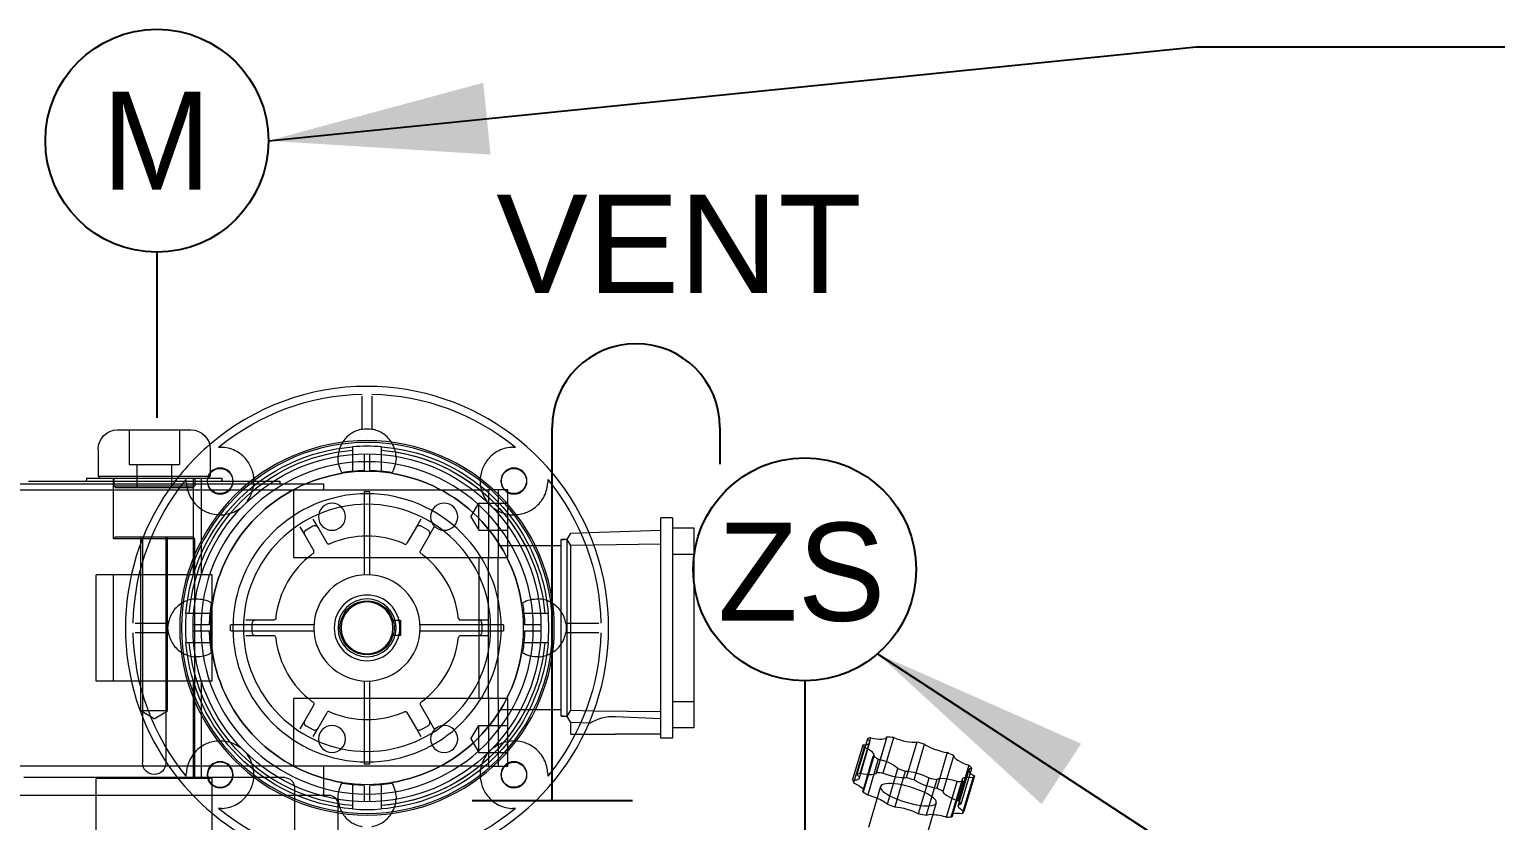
# Model space of a CAD drawing. Header units: millimetres. Extents: x -6314 to 11113, y -129 to 3675.
# Drawn here: x 965.4 to 1132.3, y 1207.1 to 1297.2 of the extents above; entities that cross this region are included whole.
import ezdxf

# ---------------------------------------------------------------- set-up
doc = ezdxf.new("R2010")
doc.units = ezdxf.units.MM
doc.layers.add('Equipment', color=123, linetype='Continuous')
doc.dimstyles.new('ISO-25', dxfattribs={"dimtxt": 2.5, "dimasz": 2.5, "dimexe": 1.25, "dimexo": 0.625, "dimtad": 1, "dimtxsty": 'Standard', "dimcen": 2.5, "dimadec": 0, "dimazin": 0, "dimtfac": 1, "dimtmove": 0, "dimatfit": 3, "dimfxl": 1, "dimarcsym": 0})

# ---------------------------------------------------------------- blocks, each defined once
blk = doc.blocks.new('A$C22f65225')
at = {"layer": 'Equipment', "linetype": 'Continuous', "lineweight": 0, "extrusion": (0, 1, 0)}
for p, q in [((21.52, 339.63), (21.52, 343.06)), ((22.52, 343.06), (22.52, 339.63)), ((-3.8, 339.57), (-3.25, 339.57)), ((-3.25, 339.57), (3.8, 339.57)), ((-2.6, 339.57), (-2.6, 335.97)), ((2.6, 339.57), (2.6, 335.97)), ((-5.8, 337.57), (-5.8, 334.77)), ((5.8, 337.57), (5.8, 334.77)), ((20.52, 337.81), (20.52, 335.2)), ((21.72, 337.07), (21.72, 335.6)), ((22.32, 335.6), (22.32, 337.07)), ((23.52, 335.2), (23.52, 337.81)), ((-2.6, 335.97), (-2.22, 335.97)), ((-2.22, 335.97), (2.6, 335.97)), ((-1.8, 335.97), (-1.8, 333.57)), ((1.8, 335.97), (1.8, 333.57)), ((21.72, 335.4), (21.72, 335.37)), ((22.32, 335.37), (22.32, 335.4)), ((-17.5, 333.97), (17.5, 333.97)), ((-13, 334.27), (13, 334.27)), ((-7, 334.57), (7, 334.57)), ((-7, 334.57), (-7, 334.37)), ((-5.8, 334.77), (-4.96, 334.77)), ((-5.6, 334.57), (-5.8, 334.77)), ((-4.96, 334.77), (5.8, 334.77)), ((-4.2, 328.29), (-4.2, 334.57)), ((-4.19, 334.57), (-4.19, 333.77)), ((4.02, 334.57), (4.02, 328.29)), ((4.19, 334.57), (4.19, 333.77)), ((4.86, 334.57), (4.86, 324.57)), ((5.6, 334.57), (5.8, 334.77)), ((7, 334.57), (7, 334.37)), ((13, 334.27), (13, 334.07)), ((17.5, 333.97), (17.5, 333.47)), ((-14.4, 333.37), (14.4, 333.37)), ((-4.19, 333.77), (-3.59, 333.77)), ((-3.99, 333.57), (-4.19, 333.77)), ((-3.41, 333.57), (-3.99, 333.57)), ((-3.59, 333.77), (4.19, 333.77)), ((3.99, 333.57), (-3.41, 333.57)), ((3.99, 333.57), (4.19, 333.77)), ((14.4, 333.37), (34.6, 333.37)), ((14.4, 333.37), (14.4, 326.37)), ((21.72, 333.18), (21.72, 324.56)), ((22.32, 324.56), (22.32, 333.18)), ((36.6, 333.37), (34.6, 333.37)), ((34.6, 333.37), (34.6, 326.37)), ((35.6, 333.37), (35.6, 326.37)), ((36.6, 326.37), (36.6, 333.37)), ((8.94, 331.44), (8.91, 331.47)), ((9.62, 332.18), (9.65, 332.15)), ((32.76, 330.57), (33.6, 331.97)), ((33.6, 330.57), (33.6, 331.97)), ((33.6, 331.97), (36.6, 331.97)), ((34.39, 332.15), (34.42, 332.18)), ((35.13, 331.47), (35.1, 331.44)), ((15.06, 329.52), (15.57, 328.65)), ((16.41, 329.59), (15.71, 329.19)), ((16.95, 329.45), (16.45, 330.32)), ((17.89, 327.83), (16.95, 329.45)), ((27.09, 329.45), (26.15, 327.83)), ((27.59, 330.32), (27.09, 329.45)), ((28.33, 329.19), (27.63, 329.59)), ((28.47, 328.65), (28.98, 329.52)), ((32.76, 330.57), (33.6, 329.17)), ((33.6, 329.17), (33.6, 330.57)), ((53.62, 330.47), (52.42, 330.47)), ((52.42, 307.67), (52.42, 330.47)), ((53.62, 330.47), (53.62, 307.67)), ((53.62, 329.42), (55.82, 329.42)), ((55.82, 329.42), (55.82, 326.68)), ((-4, 328.49), (-4.2, 328.29)), ((4.02, 328.29), (-4.2, 328.29)), ((-4, 328.49), (4, 328.49)), ((-1.38, 310.49), (-1.38, 328.49)), ((-1.2, 328.49), (-1.2, 305.09)), ((1.2, 328.49), (1.2, 305.09)), ((1.38, 310.49), (1.38, 328.49)), ((4, 328.49), (4.2, 328.29)), ((4.02, 328.29), (4.02, 324.57)), ((4.2, 328.29), (4.02, 328.29)), ((4.2, 303.49), (4.2, 328.29)), ((15.57, 328.65), (16.5, 327.03)), ((27.54, 327.03), (28.47, 328.65)), ((33.6, 329.17), (36.6, 329.17)), ((42.12, 328.22), (42.42, 328.22)), ((42.12, 328.21), (42.12, 328.22)), ((42.42, 328.22), (42.12, 328.21)), ((42.12, 320.73), (42.12, 328.21)), ((42.72, 328.22), (42.42, 328.22)), ((42.72, 328.23), (43.1, 328.87)), ((43.1, 327.6), (42.72, 328.23)), ((42.72, 328.23), (42.72, 328.22)), ((42.72, 309.92), (42.72, 328.22)), ((43.1, 328.87), (44.99, 328.94)), ((44.99, 328.94), (52.42, 329.2)), ((14.4, 326.37), (34.6, 326.37)), ((33.6, 326.37), (33.6, 311.77)), ((34.6, 326.37), (36.6, 326.37)), ((34.6, 311.77), (34.6, 326.37)), ((35.6, 311.77), (35.6, 326.37)), ((42.12, 327.57), (35.81, 327.57)), ((45.51, 327.64), (43.1, 327.6)), ((43.1, 310.54), (43.1, 327.6)), ((52.42, 327.74), (45.51, 327.64)), ((55.82, 326.68), (53.62, 326.68)), ((55.82, 326.68), (55.82, 311.46)), ((6, 324.57), (-6, 324.57)), ((-6, 313.57), (-6, 324.57)), ((-4.2, 313.57), (-4.2, 324.57)), ((6, 313.57), (6, 324.57)), ((5.89, 320.57), (3.28, 320.57)), ((40.76, 320.57), (38.15, 320.57)), ((42.12, 317.41), (42.12, 320.73)), ((-1.97, 319.57), (1.46, 319.57)), ((5.49, 319.37), (4.02, 319.37)), ((4.02, 318.77), (5.49, 318.77)), ((5.72, 319.37), (5.69, 319.37)), ((5.69, 318.77), (5.72, 318.77)), ((16.53, 319.37), (7.91, 319.37)), ((7.91, 318.77), (16.53, 318.77)), ((10.5, 319.87), (9.49, 319.87)), ((10.1, 319.47), (10.1, 318.67)), ((12.37, 319.87), (10.5, 319.87)), ((24.7, 319.87), (25.48, 319.87)), ((25.42, 318.27), (25.42, 319.87)), ((25.48, 319.87), (25.48, 318.27)), ((36.13, 319.37), (27.51, 319.37)), ((27.51, 318.77), (36.13, 318.77)), ((33.54, 319.87), (31.67, 319.87)), ((34.55, 319.87), (33.54, 319.87)), ((33.94, 318.67), (33.94, 319.47)), ((38.35, 319.37), (38.32, 319.37)), ((38.32, 318.77), (38.35, 318.77)), ((40.02, 319.37), (38.55, 319.37)), ((38.55, 318.77), (40.02, 318.77)), ((42.58, 319.57), (46.01, 319.57)), ((1.46, 318.57), (-1.97, 318.57)), ((3.28, 317.57), (5.89, 317.57)), ((9.49, 318.27), (10.5, 318.27)), ((10.5, 318.27), (12.37, 318.27)), ((25.48, 318.27), (24.7, 318.27)), ((31.67, 318.27), (33.54, 318.27)), ((33.54, 318.27), (34.55, 318.27)), ((38.15, 317.57), (40.76, 317.57)), ((42.12, 309.93), (42.12, 317.41)), ((46.01, 318.57), (42.58, 318.57)), ((6, 313.57), (-6, 313.57)), ((4.02, 313.57), (4.02, 303.57)), ((4.86, 313.57), (4.86, 303.57)), ((21.72, 313.58), (21.72, 304.96)), ((22.32, 304.96), (22.32, 313.58)), ((34.6, 311.77), (14.4, 311.77)), ((14.4, 311.77), (14.4, 304.77)), ((16.5, 311.11), (15.57, 309.49)), ((28.47, 309.49), (27.54, 311.11)), ((36.6, 311.77), (34.6, 311.77)), ((34.6, 311.77), (34.6, 304.77)), ((35.6, 311.77), (35.6, 304.77)), ((36.6, 304.77), (36.6, 311.77)), ((53.62, 311.46), (55.82, 311.46)), ((55.82, 311.46), (55.82, 308.72)), ((1.38, 310.49), (-1.38, 310.49)), ((0, 309.66), (-1.38, 310.49)), ((0, 309.66), (1.38, 310.49)), ((16.95, 308.69), (17.89, 310.31)), ((26.15, 310.31), (27.09, 308.69)), ((42.12, 310.57), (35.81, 310.57)), ((42.12, 309.92), (42.12, 309.93)), ((42.12, 309.93), (42.42, 309.92)), ((42.42, 309.92), (42.12, 309.92)), ((42.42, 309.92), (42.72, 309.92)), ((42.72, 309.91), (43.1, 310.54)), ((42.72, 309.92), (42.72, 309.91)), ((43.1, 309.27), (42.72, 309.91)), ((43.1, 310.54), (45.51, 310.5)), ((45.51, 310.5), (52.42, 310.4)), ((47.72, 309.91), (52.42, 309.68)), ((15.57, 309.49), (15.06, 308.62)), ((15.71, 308.94), (16.41, 308.54)), ((16.45, 307.82), (16.95, 308.69)), ((27.09, 308.69), (27.59, 307.82)), ((27.63, 308.54), (28.33, 308.94)), ((28.98, 308.62), (28.47, 309.49)), ((32.76, 307.57), (33.6, 308.97)), ((33.6, 307.57), (33.6, 308.97)), ((33.6, 308.97), (36.6, 308.97)), ((44.99, 309.2), (43.1, 309.27)), ((43.12, 308.07), (43.12, 309.27)), ((43.12, 308.07), (44.47, 308.07)), ((44.47, 308.07), (47.72, 308.07)), ((45.07, 309.2), (44.99, 309.2)), ((52.42, 308.07), (47.72, 308.07)), ((55.82, 308.72), (53.62, 308.72)), ((8.91, 306.67), (8.94, 306.7)), ((32.76, 307.57), (33.6, 306.17)), ((33.6, 306.17), (33.6, 307.57)), ((35.1, 306.7), (35.13, 306.67)), ((53.62, 307.67), (52.42, 307.67)), ((72.27, 303.29), (73.36, 306.98)), ((73.45, 306.72), (72.36, 303.03)), ((73.79, 307.58), (72.7, 303.89)), ((74.03, 307.19), (72.95, 303.5)), ((73.06, 304.01), (74.15, 307.7)), ((75.81, 307.76), (74.72, 304.07)), ((75.82, 307.78), (74.73, 304.09)), ((75.43, 304.02), (76.52, 307.71)), ((78.9, 307.25), (77.81, 303.56)), ((78.63, 303.33), (79.72, 307.02)), ((9.65, 305.99), (9.62, 305.96)), ((33.6, 306.17), (36.6, 306.17)), ((34.42, 305.96), (34.39, 305.99)), ((73.38, 302.33), (74.4, 305.79)), ((74.48, 305.89), (73.39, 302.2)), ((74.92, 305.47), (73.83, 301.78)), ((82.06, 306.16), (80.97, 302.47)), ((81.64, 302.15), (82.73, 305.84)), ((14.4, 304.77), (-14.4, 304.77)), ((13.5, 303.57), (-13.5, 303.57)), ((6, 303.49), (-6, 303.49)), ((-6, 282.27), (-6, 303.49)), ((-4.2, 303.49), (-4.2, 303.57)), ((6, 282.27), (6, 303.49)), ((34.6, 304.77), (14.4, 304.77)), ((17.5, 304.67), (17.5, 301.87)), ((34.6, 304.77), (36.6, 304.77)), ((75.86, 300.82), (76.95, 304.51)), ((77.72, 304.22), (76.63, 300.53)), ((79.09, 299.84), (80.18, 303.53)), ((84.28, 304.85), (83.19, 301.16)), ((84.29, 304.36), (83.2, 300.67)), ((83.51, 300.85), (84.6, 304.55)), ((83.64, 299.86), (84.73, 303.55)), ((84.87, 303.75), (83.78, 300.06)), ((14.5, 302.57), (14.5, 285.57)), ((20.52, 302.94), (20.52, 300.33)), ((21.72, 302.77), (21.72, 302.74)), ((21.72, 302.54), (21.72, 301.07)), ((22.32, 302.74), (22.32, 302.77)), ((22.32, 301.07), (22.32, 302.54)), ((23.52, 300.33), (23.52, 302.94)), ((73.31, 302.1), (73.38, 302.33)), ((75.16, 302.64), (73.91, 298.4)), ((80.97, 303.38), (79.88, 299.68)), ((81.99, 299.48), (83.08, 303.17)), ((83.59, 303.39), (82.5, 299.7)), ((83.64, 303.2), (82.64, 299.83)), ((-18, 301.77), (18, 301.77)), ((19, 300.77), (19, 288.17)), ((80.92, 300.95), (80.05, 298)), ((82.64, 299.83), (82.55, 299.51))]:
    blk.add_line(p, q, dxfattribs=at)
at = {"layer": 'Equipment', "linetype": 'Continuous', "lineweight": 0, "extrusion": (0, 0, -1)}
for centre, radius in [((-22.02, 319.07), 19.38), ((-22.02, 319.07), 19.2), ((-22.02, 319.07), 17.2), ((-6.82, 334.27), 1.35), ((-37.22, 334.27), 1.35), ((-22.02, 319.07), 13.88), ((-22.02, 319.07), 12.79), ((-18.4, 330.57), 1.4), ((-30, 330.57), 1.4), ((-22.02, 319.07), 5.5), ((-22.02, 319.07), 3.4), ((-22.02, 319.07), 3), ((-22.02, 319.07), 2.68), ((-18.4, 307.57), 1.4), ((-30, 307.57), 1.4), ((-6.82, 303.87), 1.35), ((-6.82, 303.87), 1.3), ((-37.22, 303.87), 1.35)]:
    blk.add_circle(centre, radius, dxfattribs=at)
at = {"layer": 'Equipment', "linetype": 'Continuous', "lineweight": 0}
blk.add_circle((22.02, 319.07), 18, dxfattribs=at)
for centre, radius, start, end in [((22.02, 319.07), 25, 90, 130.6238), ((22.02, 319.07), 25, 302.5636, 90), ((22.02, 319.07), 25, 130.6238, 145.1102), ((22.02, 319.07), 18.8, 85.4237, 94.5763), ((22.02, 319.07), 16.2, 99.0125, 170.9875), ((22.02, 319.07), 16.2, 80.9875, 99.0125), ((22.02, 319.07), 16.2, 9.0125, 80.9875), ((22.02, 319.07), 25, 145.1102, 214.8898), ((16.61, 329.25), 0.4, 30, 120), ((27.43, 329.25), 0.4, 60, 150), ((15.91, 328.85), 0.4, 120, 210), ((22.02, 319.07), 9.5, 67.1063, 112.8937), ((25.98, 327.93), 0.2, 245.9173, 330), ((28.13, 328.85), 0.4, 330, 60), ((22.02, 319.07), 9.5, 127.1063, 172.8937), ((16.33, 326.93), 0.2, 305.9173, 30), ((22.02, 319.07), 9.5, 7.1063, 52.8937), ((22.02, 319.07), 18.8, 175.4237, 184.5763), ((22.02, 319.07), 16.2, 170.9875, 189.0125), ((22.02, 319.07), 16.2, 350.9875, 9.0125), ((22.02, 319.07), 18.8, 355.4237, 4.5763), ((10.5, 319.47), 0.4, 90, 180), ((10.5, 318.67), 0.4, 180, 270), ((31.67, 320.07), 0.2, 185.9173, 270), ((33.54, 319.47), 0.4, 0, 90), ((33.54, 318.67), 0.4, 270, 0), ((12.37, 318.07), 0.2, 5.9173, 90), ((22.02, 319.07), 9.5, 187.1063, 232.8937), ((22.02, 319.07), 9.5, 307.1063, 352.8937), ((22.02, 319.07), 16.2, 189.0125, 260.9875), ((22.02, 319.07), 16.2, 279.0125, 350.9875), ((27.71, 311.21), 0.2, 125.9173, 210), ((18.06, 310.21), 0.2, 65.9173, 150), ((22.02, 319.07), 9.5, 247.1063, 292.8937), ((15.91, 309.29), 0.4, 150, 240), ((16.61, 308.89), 0.4, 240, 330), ((27.43, 308.89), 0.4, 210, 300), ((28.13, 309.29), 0.4, 300, 30), ((22.02, 319.07), 25, 214.8898, 263.0617), ((22.02, 319.07), 16.2, 260.9875, 279.0125), ((22.02, 319.07), 18.8, 265.4237, 274.5763)]:
    blk.add_arc(centre, radius, start, end, dxfattribs=at)
at = {"layer": 'Equipment', "linetype": 'Continuous', "lineweight": 0, "extrusion": (0, 0, -1)}
for centre, radius, start, end in [((-22.02, 319.07), 24.2, 50.5964, 88.8161), ((-22.02, 319.07), 24.2, 91.1839, 129.4036), ((3.8, 337.57), 2, 0, 90), ((-3.8, 337.57), 2, 90, 180), ((-22.02, 336.67), 3, 80.4059, 99.5941), ((-22.02, 319.07), 18.8, 4.5763, 85.4237), ((-22.02, 319.07), 18.45, 4.664, 85.336), ((-22.02, 319.07), 18.45, 4.6642, 85.3358), ((-22.02, 319.07), 18.8, 94.5763, 153.1197), ((-22.02, 319.07), 18.45, 94.664, 175.336), ((-22.02, 319.07), 18.45, 94.6642, 152.562), ((-6.82, 334.27), 1.3, 38.5132, 180.1232), ((-22.02, 336.67), 3, 329.8203, 2.8443), ((-22.02, 319.07), 16.3, 80.8449, 88.9454), ((-22.02, 319.07), 16.3, 91.0546, 99.1551), ((-22.02, 336.67), 3, 177.1557, 210.1797), ((-37.22, 334.27), 1.3, 316.0159, 270), ((7.1, 334.37), 0.1, 180, 270), ((-22.02, 319.07), 24.2, 1.1839, 39.4036), ((-6.82, 334.27), 1.3, 270, 38.5132), ((-22.02, 319.07), 16.2, 9.0114, 80.9886), ((-6.82, 334.27), 1.3, 180.1232, 270), ((-7.1, 334.37), 0.1, 270, 0), ((-13.1, 334.07), 0.1, 270, 0), ((-22.02, 319.07), 16.2, 99.0114, 170.9886), ((-22.02, 319.07), 24.2, 140.5964, 178.8161), ((-17.6, 333.47), 0.1, 270, 0), ((-22.02, 319.07), 14.12, 88.7822, 91.2178), ((-37.22, 334.27), 1.3, 298.6249, 316.0159), ((-37.22, 334.27), 1.3, 270, 298.6249), ((-18.06, 327.93), 0.2, 245.9173, 330), ((-27.71, 326.93), 0.2, 305.9173, 30), ((-22.02, 319.07), 18.8, 153.1197, 175.4237), ((-4.42, 319.07), 3, 87.1557, 120.1797), ((-22.02, 319.07), 2.8, 196.6015, 163.3985), ((-39.62, 319.07), 3, 59.8203, 92.8443), ((-22.02, 319.07), 16.3, 1.0546, 9.1551), ((-22.02, 319.07), 16.3, 170.8449, 178.9454), ((-4.42, 319.07), 3, 350.4059, 9.5941), ((-22.02, 319.07), 16.3, 350.8449, 358.9454), ((-22.02, 319.07), 14.12, 358.7822, 1.2178), ((-12.37, 320.07), 0.2, 185.9173, 270), ((-22.02, 319.07), 2.8, 163.3985, 196.6015), ((-22.02, 319.07), 14.12, 178.7822, 181.2178), ((-22.02, 319.07), 16.3, 181.0546, 189.1551), ((-39.62, 319.07), 3, 170.4059, 189.5941), ((-22.02, 319.07), 24.2, 320.5964, 358.8161), ((-22.02, 319.07), 18.8, 274.5763, 355.4237), ((-22.02, 319.07), 18.45, 274.664, 355.336), ((-22.02, 319.07), 18.45, 274.6642, 355.3358), ((-22.02, 319.07), 18.45, 184.664, 265.336), ((-31.67, 318.07), 0.2, 5.9173, 90), ((-22.02, 319.07), 18.8, 184.5763, 206.8803), ((-22.02, 319.07), 24.2, 181.1839, 219.4036), ((-4.42, 319.07), 3, 239.8203, 272.8443), ((-22.02, 319.07), 16.2, 279.0114, 350.9886), ((-22.02, 319.07), 16.2, 189.0114, 260.9886), ((-39.62, 319.07), 3, 267.1557, 300.1797), ((-16.33, 311.21), 0.2, 125.9173, 210), ((-22.02, 319.07), 18.8, 206.8803, 265.4237), ((-22.02, 319.07), 18.45, 207.438, 265.3358), ((-25.98, 310.21), 0.2, 65.9173, 150), ((0, 305.09), 1.2, 180, 0), ((-37.22, 303.87), 1.3, 43.9841, 61.3751), ((-37.22, 303.87), 1.3, 61.3751, 270), ((-13.5, 302.57), 1, 90, 180), ((-17.6, 304.67), 0.1, 0, 90), ((-22.02, 319.07), 14.12, 268.7822, 271.2178), ((-37.22, 303.87), 1.3, 270, 43.9841), ((-22.02, 301.47), 3, 357.1557, 30.1797), ((-22.02, 319.07), 16.3, 271.0546, 279.1551), ((-22.02, 319.07), 16.3, 260.8449, 268.9454), ((-22.02, 301.47), 3, 149.8203, 182.8443), ((-17.6, 301.87), 0.1, 270, 0), ((-18, 300.77), 1, 90, 180), ((-22.02, 319.07), 24.2, 271.1839, 309.4036), ((-22.02, 319.07), 24.2, 230.5964, 268.8161)]:
    blk.add_arc(centre, radius, start, end, dxfattribs=at)
for centre, major_axis, ratio, start_param, end_param in [((21.72, 335.6), (0, -0.2), 0, -1.5708, -0.017453), ((22.32, 335.6), (0, -0.2), 0, 0.017453, 1.5708), ((5.49, 319.37), (0.2, 0), 0, 0.017452, 1.570799), ((5.49, 318.77), (0.2, 0), 0, -1.570801, -0.017454), ((38.55, 319.37), (0.2, 0), 0, 1.570794, 3.124141), ((38.55, 318.77), (0.2, 0), 0, -3.12414, -1.570793), ((47.72, 305.31), (3.29, -3.37), 0.951819, -2.957042, -2.343851), ((71.03, 304.06), (1.92, -0.57), 0.272475, -0.599872, 0.787423), ((72.81, 304.64), (1.92, -0.57), 0.272475, -0.028674, 1.358622), ((76.25, 304.31), (-1.92, 0.57), 0.272475, -2.599068, -1.211772), ((21.72, 302.54), (0, -0.2), 0, -3.12414, -1.570793), ((22.32, 302.54), (0, -0.2), 0, 1.570792, 3.124139), ((71.47, 302.77), (1.92, -0.57), 0.272475, -1.171071, 0.216225), ((80.26, 303.18), (-1.92, 0.57), 0.272475, -2.027869, -0.640573), ((83.56, 301.62), (-1.92, 0.57), 0.272475, -1.45667, -0.069375), ((74, 301.16), (1.92, -0.57), 0.272475, -1.74227, -1.218094), ((74, 301.16), (1.92, -0.57), 0.272475, -1.218094, -0.354974), ((77.82, 299.76), (1.92, -0.57), 0.272475, -2.313468, -0.926173), ((85.12, 300.11), (-1.92, 0.57), 0.272475, -0.885472, 0.501824), ((81.7, 299), (-1.92, 0.57), 0.272475, 0.256926, 0.862553), ((81.7, 299), (1.92, -0.57), 0.272475, -2.27904, -1.497371), ((84.42, 299.13), (-1.92, 0.57), 0.272475, -0.314273, 1.073023)]:
    blk.add_ellipse(centre, major_axis=major_axis, ratio=ratio, start_param=start_param, end_param=end_param, dxfattribs=at)
at = {"layer": 'Equipment', "linetype": 'Continuous', "lineweight": 0}
for centre, major_axis, start_param, end_param in [((72.12, 307.75), (1.92, -0.57), -0.787423, -0.599872), ((79.13, 305.49), (-5.75, 1.7), 0.120987, 0.262661), ((72.56, 306.46), (1.92, -0.57), -0.216225, 1.171071), ((72.12, 307.75), (1.92, -0.57), -0.599872, 0.599872), ((79.13, 305.49), (-5.75, 1.7), -0.450212, -0.308538), ((73.9, 308.33), (1.92, -0.57), -1.358622, -0.028674), ((73.9, 308.33), (1.92, -0.57), -0.028674, 0.028674), ((79.13, 305.49), (-5.75, 1.7), -1.02141, -0.879737), ((77.34, 308), (1.92, -0.57), -1.929821, -0.542525), ((79.13, 305.49), (-5.75, 1.7), -1.592609, -1.450935), ((81.35, 306.88), (1.92, -0.57), -2.501019, -1.113724), ((79.13, 305.49), (5.75, -1.7), -2.449407, -2.307733), ((75.09, 304.86), (1.92, -0.57), 0.354974, 1.74227), ((79.13, 305.49), (-5.75, 1.7), -2.163808, -2.022134), ((84.65, 305.31), (-1.92, 0.57), 0.069375, 1.45667), ((78.04, 301.8), (-5.75, 1.7), -0.450212, -0.308538), ((78.04, 301.8), (-5.75, 1.7), -1.02141, -0.879737), ((79.13, 305.49), (5.75, -1.7), -1.878208, -1.736535), ((78.91, 303.45), (-1.92, 0.57), -2.21542, -0.828124), ((78.04, 301.8), (-5.75, 1.7), -1.592609, -1.450935), ((79.13, 305.49), (5.75, -1.7), -1.30701, -1.165336), ((82.79, 302.69), (-1.92, 0.57), -1.644221, -0.256926), ((85.51, 302.82), (-1.92, 0.57), -1.073023, 0.314273), ((86.2, 303.8), (-1.92, 0.57), -0.501824, 0.501824), ((79.13, 305.49), (-5.75, 1.7), -2.735006, -2.593333), ((86.2, 303.8), (1.92, -0.57), -2.639769, -2.256121), ((79.13, 305.49), (5.75, -1.7), -0.164612, -0.022939), ((78.04, 301.8), (-5.75, 1.7), 0.120987, 0.262661), ((78.04, 301.8), (5.75, -1.7), -2.449407, -2.307733), ((78.04, 301.8), (-2.88, 0.85), 0, 3.141593), ((78.04, 301.8), (-2.88, 0.85), -2.235771, 0), ((78.04, 301.8), (-5.75, 1.7), -2.163808, -2.022134), ((79.13, 305.49), (5.75, -1.7), -0.735811, -0.594137), ((78.04, 301.8), (5.75, -1.7), -1.878208, -1.736535), ((78.04, 301.8), (2.88, -0.85), 0, 0.905822), ((78.04, 301.8), (-5.75, 1.7), -2.735006, -2.593333), ((78.04, 301.8), (5.75, -1.7), -1.30701, -1.165336), ((78.04, 301.8), (5.75, -1.7), -0.735811, -0.594137), ((78.04, 301.8), (5.75, -1.7), -0.164612, -0.022939)]:
    blk.add_ellipse(centre, major_axis=major_axis, ratio=0.272475, start_param=start_param, end_param=end_param, dxfattribs=at)
for points, knots in [([(21.52, 339.63), (21.47, 339.62), (21.43, 339.61), (21.38, 339.6), (21.17, 339.55), (20.95, 339.48), (20.75, 339.39), (20.55, 339.3), (20.36, 339.18), (20.19, 339.05), (20.02, 338.91), (19.86, 338.76), (19.72, 338.6), (19.59, 338.44), (19.47, 338.26), (19.37, 338.07), (19.26, 337.87), (19.18, 337.67), (19.12, 337.45), (19.07, 337.25), (19.03, 337.03), (19.02, 336.82)], [27.664492, 27.664492, 27.664492, 27.664492, 28.35145, 28.35145, 28.35145, 31.501612, 31.501612, 31.501612, 34.651773, 34.651773, 34.651773, 37.801934, 37.801934, 37.801934, 40.952095, 40.952095, 40.952095, 44.102256, 44.102256, 44.102256, 47.167415, 47.167415, 47.167415, 47.167415]), ([(25.02, 336.82), (25.01, 337.03), (24.97, 337.25), (24.92, 337.45), (24.86, 337.67), (24.78, 337.87), (24.67, 338.07), (24.57, 338.26), (24.45, 338.44), (24.32, 338.6), (24.18, 338.76), (24.02, 338.91), (23.85, 339.05), (23.68, 339.18), (23.49, 339.3), (23.29, 339.39), (23.09, 339.48), (22.87, 339.55), (22.66, 339.6), (22.61, 339.61), (22.57, 339.62), (22.52, 339.63)], [3.235164, 3.235164, 3.235164, 3.235164, 6.300323, 6.300323, 6.300323, 9.450484, 9.450484, 9.450484, 12.600645, 12.600645, 12.600645, 15.750806, 15.750806, 15.750806, 18.900967, 18.900967, 18.900967, 22.051128, 22.051128, 22.051128, 22.738087, 22.738087, 22.738087, 22.738087]), ([(6.66, 337.77), (6.66, 337.77), (6.66, 337.77), (6.66, 337.77), (6.67, 337.77), (6.68, 337.77), (6.69, 337.77), (6.72, 337.77), (6.75, 337.77), (6.84, 337.77), (6.89, 337.77), (6.96, 337.77), (6.97, 337.77), (6.98, 337.77)], [-0.729366, -0.729366, -0.729366, -0.729366, -0.7165255, -0.7165255, -0.7032328, -0.7032328, -0.6740569, -0.6740569, -0.6227864, -0.6227864, -0.5512886, -0.5512886, -0.5419407, -0.5419407, -0.5419407, -0.5419407]), ([(9.62, 332.18), (9.76, 332.37), (9.89, 332.58), (10.17, 333.18), (10.27, 333.6), (10.34, 334.38), (10.3, 334.8), (10.08, 335.61), (9.89, 335.99), (9.52, 336.51), (9.35, 336.7), (8.98, 337.04), (8.77, 337.19), (8.32, 337.44), (8.08, 337.55), (7.59, 337.69), (7.35, 337.74), (7.06, 337.76), (7.02, 337.77), (6.98, 337.77)], [2.595985, 2.595985, 2.595985, 2.595985, 2.939378, 2.939378, 3.527253, 3.527253, 4.115129, 4.115129, 4.703004, 4.703004, 5.068789, 5.068789, 5.434574, 5.434574, 5.800359, 5.800359, 6.166143, 6.166143, 6.229762, 6.229762, 6.229762, 6.229762]), ([(37.06, 337.77), (37.02, 337.77), (36.98, 337.76), (36.69, 337.74), (36.45, 337.69), (35.96, 337.55), (35.72, 337.44), (35.27, 337.19), (35.06, 337.04), (34.69, 336.7), (34.52, 336.51), (34.38, 336.31), (34.15, 335.99), (33.96, 335.61), (33.74, 334.8), (33.7, 334.38), (33.77, 333.6), (33.87, 333.18), (34.15, 332.58), (34.28, 332.37), (34.42, 332.18)], [9.028803, 9.028803, 9.028803, 9.028803, 9.092422, 9.092422, 9.458206, 9.458206, 9.823991, 9.823991, 10.189776, 10.189776, 10.555561, 10.555561, 10.555561, 11.143436, 11.143436, 11.731312, 11.731312, 12.319187, 12.319187, 12.66258, 12.66258, 12.66258, 12.66258]), ([(37.06, 337.77), (37.09, 337.77), (37.12, 337.77), (37.2, 337.77), (37.24, 337.77), (37.3, 337.77), (37.32, 337.77), (37.36, 337.77), (37.37, 337.77), (37.38, 337.77), (37.38, 337.77), (37.38, 337.77)], [-0.1856298, -0.1856298, -0.1856298, -0.1856298, -0.1510874, -0.1510874, -0.0917336, -0.0917336, -0.0514774, -0.0514774, -0.0236834, -0.0236834, 0, 0, 0, 0]), ([(3.32, 334.11), (3.32, 334.14), (3.32, 334.17), (3.32, 334.25), (3.32, 334.29), (3.32, 334.35), (3.32, 334.37), (3.32, 334.41), (3.32, 334.42), (3.32, 334.43), (3.32, 334.43), (3.32, 334.43)], [-0.1856298, -0.1856298, -0.1856298, -0.1856298, -0.1510874, -0.1510874, -0.0917336, -0.0917336, -0.0514774, -0.0514774, -0.0236834, -0.0236834, 0, 0, 0, 0]), ([(3.32, 334.11), (3.32, 334.07), (3.33, 334.03), (3.35, 333.74), (3.4, 333.5), (3.54, 333.01), (3.65, 332.77), (3.9, 332.32), (4.05, 332.11), (4.39, 331.74), (4.58, 331.57), (4.78, 331.43), (5.1, 331.2), (5.48, 331.01), (6.29, 330.79), (6.71, 330.75), (7.49, 330.82), (7.91, 330.92), (8.51, 331.2), (8.72, 331.33), (8.91, 331.47)], [9.028803, 9.028803, 9.028803, 9.028803, 9.092422, 9.092422, 9.458206, 9.458206, 9.823991, 9.823991, 10.189776, 10.189776, 10.555561, 10.555561, 10.555561, 11.143436, 11.143436, 11.731312, 11.731312, 12.319187, 12.319187, 12.66258, 12.66258, 12.66258, 12.66258]), ([(35.13, 331.47), (35.32, 331.33), (35.53, 331.2), (36.13, 330.92), (36.55, 330.82), (37.33, 330.75), (37.75, 330.79), (38.56, 331.01), (38.94, 331.2), (39.46, 331.57), (39.65, 331.74), (39.99, 332.11), (40.14, 332.32), (40.39, 332.77), (40.5, 333.01), (40.64, 333.5), (40.69, 333.74), (40.71, 334.03), (40.72, 334.07), (40.72, 334.11)], [2.595985, 2.595985, 2.595985, 2.595985, 2.939378, 2.939378, 3.527253, 3.527253, 4.115129, 4.115129, 4.703004, 4.703004, 5.068789, 5.068789, 5.434574, 5.434574, 5.800359, 5.800359, 6.166143, 6.166143, 6.229762, 6.229762, 6.229762, 6.229762]), ([(40.72, 334.43), (40.72, 334.43), (40.72, 334.43), (40.72, 334.43), (40.72, 334.42), (40.72, 334.41), (40.72, 334.4), (40.72, 334.37), (40.72, 334.34), (40.72, 334.25), (40.72, 334.2), (40.72, 334.13), (40.72, 334.12), (40.72, 334.11)], [-0.729366, -0.729366, -0.729366, -0.729366, -0.7165255, -0.7165255, -0.7032328, -0.7032328, -0.6740569, -0.6740569, -0.6227864, -0.6227864, -0.5512886, -0.5512886, -0.5419407, -0.5419407, -0.5419407, -0.5419407]), ([(18.32, 327.82), (18.27, 327.8), (18.22, 327.78), (18.18, 327.76), (18.16, 327.75), (18.14, 327.74), (18.14, 327.74)], [-0.1567932, -0.1567932, -0.1567932, -0.1567932, -0.0671971, -0.0671971, -0.0671971, 0, 0, 0, 0]), ([(25.9, 327.74), (25.9, 327.74), (25.87, 327.75), (25.83, 327.77), (25.8, 327.79), (25.76, 327.8), (25.72, 327.82)], [-0.1567932, -0.1567932, -0.1567932, -0.1567932, -0.0671971, -0.0671971, -0.0671971, 0, 0, 0, 0]), ([(16.45, 326.76), (16.45, 326.76), (16.42, 326.75), (16.39, 326.72), (16.36, 326.7), (16.32, 326.67), (16.29, 326.65)], [-0.1567932, -0.1567932, -0.1567932, -0.1567932, -0.0671971, -0.0671971, -0.0671971, 0, 0, 0, 0]), ([(27.75, 326.65), (27.7, 326.68), (27.66, 326.72), (27.63, 326.74), (27.61, 326.75), (27.59, 326.76), (27.59, 326.76)], [-0.1567932, -0.1567932, -0.1567932, -0.1567932, -0.0671971, -0.0671971, -0.0671971, 0, 0, 0, 0]), ([(4.27, 322.07), (4.06, 322.06), (3.84, 322.02), (3.64, 321.97), (3.42, 321.91), (3.22, 321.83), (3.02, 321.72), (2.83, 321.62), (2.65, 321.5), (2.49, 321.36), (2.33, 321.23), (2.18, 321.07), (2.04, 320.9), (1.91, 320.73), (1.79, 320.54), (1.7, 320.34), (1.61, 320.13), (1.54, 319.92), (1.49, 319.71), (1.48, 319.66), (1.47, 319.62), (1.46, 319.57)], [3.235164, 3.235164, 3.235164, 3.235164, 6.300323, 6.300323, 6.300323, 9.450484, 9.450484, 9.450484, 12.600645, 12.600645, 12.600645, 15.750806, 15.750806, 15.750806, 18.900967, 18.900967, 18.900967, 22.051128, 22.051128, 22.051128, 22.738087, 22.738087, 22.738087, 22.738087]), ([(42.58, 319.57), (42.57, 319.62), (42.56, 319.66), (42.55, 319.71), (42.5, 319.92), (42.43, 320.13), (42.34, 320.34), (42.25, 320.54), (42.13, 320.73), (42, 320.9), (41.86, 321.07), (41.71, 321.23), (41.55, 321.36), (41.39, 321.5), (41.21, 321.62), (41.02, 321.72), (40.82, 321.83), (40.62, 321.91), (40.4, 321.97), (40.2, 322.02), (39.98, 322.06), (39.77, 322.07)], [27.664492, 27.664492, 27.664492, 27.664492, 28.35145, 28.35145, 28.35145, 31.501612, 31.501612, 31.501612, 34.651773, 34.651773, 34.651773, 37.801934, 37.801934, 37.801934, 40.952095, 40.952095, 40.952095, 44.102256, 44.102256, 44.102256, 47.167415, 47.167415, 47.167415, 47.167415]), ([(12.59, 320.25), (12.59, 320.2), (12.58, 320.16), (12.58, 320.12), (12.57, 320.08), (12.57, 320.05), (12.57, 320.05)], [-0.1565943, -0.1565943, -0.1565943, -0.1565943, -0.0894824, -0.0894824, -0.0894824, 0, 0, 0, 0]), ([(31.47, 320.05), (31.47, 320.05), (31.47, 320.06), (31.46, 320.09), (31.46, 320.13), (31.45, 320.19), (31.45, 320.25)], [-0.1565943, -0.1565943, -0.1565943, -0.1565943, -0.0894824, -0.0894824, -0.0894824, 0, 0, 0, 0]), ([(1.46, 318.57), (1.47, 318.52), (1.48, 318.48), (1.49, 318.43), (1.54, 318.22), (1.61, 318), (1.7, 317.8), (1.79, 317.6), (1.91, 317.41), (2.04, 317.24), (2.18, 317.07), (2.33, 316.91), (2.49, 316.77), (2.65, 316.64), (2.83, 316.52), (3.02, 316.42), (3.22, 316.31), (3.42, 316.23), (3.64, 316.17), (3.84, 316.12), (4.06, 316.08), (4.27, 316.07)], [27.664492, 27.664492, 27.664492, 27.664492, 28.35145, 28.35145, 28.35145, 31.501612, 31.501612, 31.501612, 34.651773, 34.651773, 34.651773, 37.801934, 37.801934, 37.801934, 40.952095, 40.952095, 40.952095, 44.102256, 44.102256, 44.102256, 47.167415, 47.167415, 47.167415, 47.167415]), ([(12.57, 318.09), (12.57, 318.09), (12.57, 318.06), (12.58, 318.02), (12.58, 317.98), (12.59, 317.94), (12.59, 317.89)], [-0.1565943, -0.1565943, -0.1565943, -0.1565943, -0.0671118, -0.0671118, -0.0671118, 0, 0, 0, 0]), ([(31.45, 317.89), (31.45, 317.94), (31.46, 317.98), (31.46, 318.02), (31.47, 318.06), (31.47, 318.09), (31.47, 318.09)], [-0.1565943, -0.1565943, -0.1565943, -0.1565943, -0.0894824, -0.0894824, -0.0894824, 0, 0, 0, 0]), ([(39.77, 316.07), (39.98, 316.08), (40.2, 316.12), (40.4, 316.17), (40.62, 316.23), (40.82, 316.31), (41.02, 316.42), (41.21, 316.52), (41.39, 316.64), (41.55, 316.77), (41.71, 316.91), (41.86, 317.07), (42, 317.24), (42.13, 317.41), (42.25, 317.6), (42.34, 317.8), (42.43, 318), (42.5, 318.22), (42.55, 318.43), (42.56, 318.48), (42.57, 318.52), (42.58, 318.57)], [3.235164, 3.235164, 3.235164, 3.235164, 6.300323, 6.300323, 6.300323, 9.450484, 9.450484, 9.450484, 12.600645, 12.600645, 12.600645, 15.750806, 15.750806, 15.750806, 18.900967, 18.900967, 18.900967, 22.051128, 22.051128, 22.051128, 22.738087, 22.738087, 22.738087, 22.738087]), ([(16.29, 311.49), (16.34, 311.46), (16.38, 311.42), (16.41, 311.4), (16.43, 311.39), (16.45, 311.38), (16.45, 311.38)], [-0.1567932, -0.1567932, -0.1567932, -0.1567932, -0.0671971, -0.0671971, -0.0671971, 0, 0, 0, 0]), ([(27.59, 311.38), (27.59, 311.38), (27.62, 311.39), (27.65, 311.42), (27.68, 311.44), (27.72, 311.47), (27.75, 311.49)], [-0.1567932, -0.1567932, -0.1567932, -0.1567932, -0.0671971, -0.0671971, -0.0671971, 0, 0, 0, 0]), ([(18.14, 310.4), (18.14, 310.4), (18.16, 310.39), (18.18, 310.38), (18.22, 310.36), (18.27, 310.34), (18.32, 310.32)], [-0.1567932, -0.1567932, -0.1567932, -0.1567932, -0.0895961, -0.0895961, -0.0895961, 0, 0, 0, 0]), ([(25.72, 310.32), (25.77, 310.34), (25.82, 310.36), (25.86, 310.38), (25.88, 310.39), (25.9, 310.4), (25.9, 310.4)], [-0.1567932, -0.1567932, -0.1567932, -0.1567932, -0.0671971, -0.0671971, -0.0671971, 0, 0, 0, 0]), ([(8.91, 306.67), (8.72, 306.81), (8.51, 306.94), (7.91, 307.22), (7.49, 307.32), (6.71, 307.39), (6.29, 307.35), (5.48, 307.13), (5.1, 306.94), (4.58, 306.57), (4.39, 306.4), (4.05, 306.03), (3.9, 305.82), (3.65, 305.37), (3.54, 305.13), (3.4, 304.64), (3.35, 304.4), (3.33, 304.11), (3.32, 304.07), (3.32, 304.03)], [2.595985, 2.595985, 2.595985, 2.595985, 2.939378, 2.939378, 3.527253, 3.527253, 4.115129, 4.115129, 4.703004, 4.703004, 5.068789, 5.068789, 5.434574, 5.434574, 5.800359, 5.800359, 6.166143, 6.166143, 6.229762, 6.229762, 6.229762, 6.229762]), ([(40.72, 304.03), (40.72, 304.07), (40.71, 304.11), (40.69, 304.4), (40.64, 304.64), (40.5, 305.13), (40.39, 305.37), (40.14, 305.82), (39.99, 306.03), (39.65, 306.4), (39.46, 306.57), (39.26, 306.71), (38.94, 306.94), (38.56, 307.13), (37.75, 307.35), (37.33, 307.39), (36.55, 307.32), (36.13, 307.22), (35.53, 306.94), (35.32, 306.81), (35.13, 306.67)], [9.028803, 9.028803, 9.028803, 9.028803, 9.092422, 9.092422, 9.458206, 9.458206, 9.823991, 9.823991, 10.189776, 10.189776, 10.555561, 10.555561, 10.555561, 11.143436, 11.143436, 11.731312, 11.731312, 12.319187, 12.319187, 12.66258, 12.66258, 12.66258, 12.66258]), ([(6.98, 300.37), (7.02, 300.37), (7.06, 300.38), (7.35, 300.4), (7.59, 300.44), (8.08, 300.59), (8.32, 300.69), (8.77, 300.95), (8.98, 301.1), (9.35, 301.44), (9.52, 301.63), (9.66, 301.83), (9.89, 302.15), (10.08, 302.53), (10.3, 303.34), (10.34, 303.76), (10.27, 304.54), (10.17, 304.96), (9.89, 305.56), (9.76, 305.77), (9.62, 305.96)], [9.028803, 9.028803, 9.028803, 9.028803, 9.092422, 9.092422, 9.458206, 9.458206, 9.823991, 9.823991, 10.189776, 10.189776, 10.555561, 10.555561, 10.555561, 11.143436, 11.143436, 11.731312, 11.731312, 12.319187, 12.319187, 12.66258, 12.66258, 12.66258, 12.66258]), ([(34.42, 305.96), (34.28, 305.77), (34.15, 305.56), (33.87, 304.96), (33.77, 304.54), (33.7, 303.76), (33.74, 303.34), (33.96, 302.53), (34.15, 302.15), (34.52, 301.63), (34.69, 301.44), (35.06, 301.1), (35.27, 300.95), (35.72, 300.69), (35.96, 300.59), (36.45, 300.44), (36.69, 300.4), (36.98, 300.38), (37.02, 300.37), (37.06, 300.37)], [2.595985, 2.595985, 2.595985, 2.595985, 2.939378, 2.939378, 3.527253, 3.527253, 4.115129, 4.115129, 4.703004, 4.703004, 5.068789, 5.068789, 5.434574, 5.434574, 5.800359, 5.800359, 6.166143, 6.166143, 6.229762, 6.229762, 6.229762, 6.229762]), ([(3.32, 303.71), (3.32, 303.71), (3.32, 303.71), (3.32, 303.71), (3.32, 303.72), (3.32, 303.73), (3.32, 303.74), (3.32, 303.77), (3.32, 303.8), (3.32, 303.89), (3.32, 303.94), (3.32, 304.01), (3.32, 304.02), (3.32, 304.03)], [-0.729366, -0.729366, -0.729366, -0.729366, -0.7165255, -0.7165255, -0.7032328, -0.7032328, -0.6740569, -0.6740569, -0.6227864, -0.6227864, -0.5512886, -0.5512886, -0.5419407, -0.5419407, -0.5419407, -0.5419407]), ([(40.72, 304.03), (40.72, 304), (40.72, 303.97), (40.72, 303.89), (40.72, 303.85), (40.72, 303.79), (40.72, 303.77), (40.72, 303.73), (40.72, 303.72), (40.72, 303.71), (40.72, 303.71), (40.72, 303.71)], [-0.1856298, -0.1856298, -0.1856298, -0.1856298, -0.1510874, -0.1510874, -0.0917336, -0.0917336, -0.0514774, -0.0514774, -0.0236834, -0.0236834, 0, 0, 0, 0]), ([(19.02, 301.32), (19.03, 301.11), (19.07, 300.89), (19.12, 300.69), (19.18, 300.47), (19.26, 300.27), (19.37, 300.07), (19.47, 299.88), (19.59, 299.7), (19.72, 299.54), (19.86, 299.38), (20.02, 299.23), (20.19, 299.09), (20.36, 298.96), (20.55, 298.84), (20.75, 298.75), (20.95, 298.66), (21.17, 298.59), (21.38, 298.54), (21.43, 298.53), (21.47, 298.52), (21.52, 298.51)], [3.235164, 3.235164, 3.235164, 3.235164, 6.300323, 6.300323, 6.300323, 9.450484, 9.450484, 9.450484, 12.600645, 12.600645, 12.600645, 15.750806, 15.750806, 15.750806, 18.900967, 18.900967, 18.900967, 22.051128, 22.051128, 22.051128, 22.738087, 22.738087, 22.738087, 22.738087]), ([(22.52, 298.51), (22.57, 298.52), (22.61, 298.53), (22.66, 298.54), (22.87, 298.59), (23.09, 298.66), (23.29, 298.75), (23.49, 298.84), (23.68, 298.96), (23.85, 299.09), (24.02, 299.23), (24.18, 299.38), (24.32, 299.54), (24.45, 299.7), (24.57, 299.88), (24.67, 300.07), (24.78, 300.27), (24.86, 300.47), (24.92, 300.69), (24.97, 300.89), (25.01, 301.11), (25.02, 301.32)], [27.664492, 27.664492, 27.664492, 27.664492, 28.35145, 28.35145, 28.35145, 31.501612, 31.501612, 31.501612, 34.651773, 34.651773, 34.651773, 37.801934, 37.801934, 37.801934, 40.952095, 40.952095, 40.952095, 44.102256, 44.102256, 44.102256, 47.167415, 47.167415, 47.167415, 47.167415]), ([(6.98, 300.37), (6.95, 300.37), (6.92, 300.37), (6.84, 300.37), (6.8, 300.37), (6.74, 300.37), (6.72, 300.37), (6.68, 300.37), (6.67, 300.37), (6.66, 300.37), (6.66, 300.37), (6.66, 300.37)], [-0.1856298, -0.1856298, -0.1856298, -0.1856298, -0.1510874, -0.1510874, -0.0917336, -0.0917336, -0.0514774, -0.0514774, -0.0236834, -0.0236834, 0, 0, 0, 0]), ([(37.38, 300.37), (37.38, 300.37), (37.38, 300.37), (37.38, 300.37), (37.37, 300.37), (37.36, 300.37), (37.35, 300.37), (37.32, 300.37), (37.29, 300.37), (37.2, 300.37), (37.15, 300.37), (37.08, 300.37), (37.07, 300.37), (37.06, 300.37)], [-0.729366, -0.729366, -0.729366, -0.729366, -0.7165255, -0.7165255, -0.7032328, -0.7032328, -0.6740569, -0.6740569, -0.6227864, -0.6227864, -0.5512886, -0.5512886, -0.5419407, -0.5419407, -0.5419407, -0.5419407])]:
    blk.add_open_spline(points, degree=3, knots=knots, dxfattribs=at)
for points in [[(19.43, 335.16), (19.44, 335.13), (19.46, 335.1), (19.48, 335.07)], [(24.56, 335.07), (24.58, 335.1), (24.6, 335.13), (24.61, 335.16)], [(6.02, 321.61), (5.99, 321.63), (5.96, 321.65), (5.93, 321.66)], [(38.11, 321.66), (38.08, 321.65), (38.05, 321.63), (38.02, 321.61)], [(5.93, 316.48), (5.96, 316.49), (5.99, 316.51), (6.02, 316.53)], [(38.02, 316.53), (38.05, 316.51), (38.08, 316.49), (38.11, 316.48)], [(19.48, 303.07), (19.46, 303.04), (19.44, 303.01), (19.43, 302.98)], [(24.61, 302.98), (24.6, 303.01), (24.58, 303.04), (24.56, 303.07)]]:
    blk.add_open_spline(points, degree=3, dxfattribs=at)
for points, weights in [([(9.65, 332.15), (9.29, 331.8), (8.94, 331.44)], [1.01369338389, 1.01408439389, 1.01369338389]), ([(35.1, 331.44), (34.75, 331.8), (34.39, 332.15)], [1.01369338389, 1.01408439389, 1.01369338389]), ([(8.94, 306.7), (9.29, 306.34), (9.65, 305.99)], [1.01369338388, 1.01408439388, 1.01369338388]), ([(34.39, 305.99), (34.75, 306.34), (35.1, 306.7)], [1.01369338388, 1.01408439388, 1.01369338388])]:
    blk.add_rational_spline(points, weights, degree=2, dxfattribs=at)

msp = doc.modelspace()

# ---------------------------------------------------------------- linework, layer by layer
for p, q in [((979.93, 1271.84), (979.93, 1253)), ((1024.93, 1209.37), (1024.93, 1251.87)), ((1044.02, 1251.87), (1044.02, 1247.7)), ((1053.67, 1223.04), (1053.67, 1204.21))]:
    msp.add_line(p, q)
at = {"linetype": 'Continuous', "lineweight": -3}
msp.add_line((1034.05, 1209.37), (1015.81, 1209.37), dxfattribs=at)
for centre in [(979.93, 1284.53), (1053.67, 1235.73)]:
    msp.add_circle(centre, 12.69)
msp.add_arc((1034.47, 1251.87), 9.55, 0, 180)

# ---------------------------------------------------------------- block references
at = {"xscale": 1.1, "yscale": 1.1, "zscale": 1.1}
msp.add_blockref('A$C22f65225', (979.63, 878.09), dxfattribs=at)

# ---------------------------------------------------------------- texts
at = {"width": 777.1843, "attachment_point": 1}
for s, insert, char_height in [('M', (973.66, 1290.13), 11.17), ('ZS', (1043.77, 1241.04), 11.166)]:
    msp.add_mtext(s, dxfattribs=dict(at, insert=insert, char_height=char_height))
at = {"insert": (1018.57, 1278.38), "char_height": 11.1664, "attachment_point": 1}
msp.add_mtext_dynamic_manual_height_columns('{\\fArial|b0|i0|c0|p34;\\C256;VENT}', width=72.8286, gutter_width=15, heights=[0], dxfattribs=at)

# ---------------------------------------------------------------- leaders
at = {"linetype": 'Continuous', "lineweight": -3}
for points in [[(992.62, 1284.53), (1098.22, 1295.21), (1191.93, 1295.21)], [(1061.96, 1226.12), (1112.61, 1192.99), (1191.69, 1192.99)]]:
    msp.add_leader(points, dimstyle='ISO-25', override={"dimscale": 10, "dimtad": 0}, dxfattribs=at)

doc.saveas('drawing.dxf')
